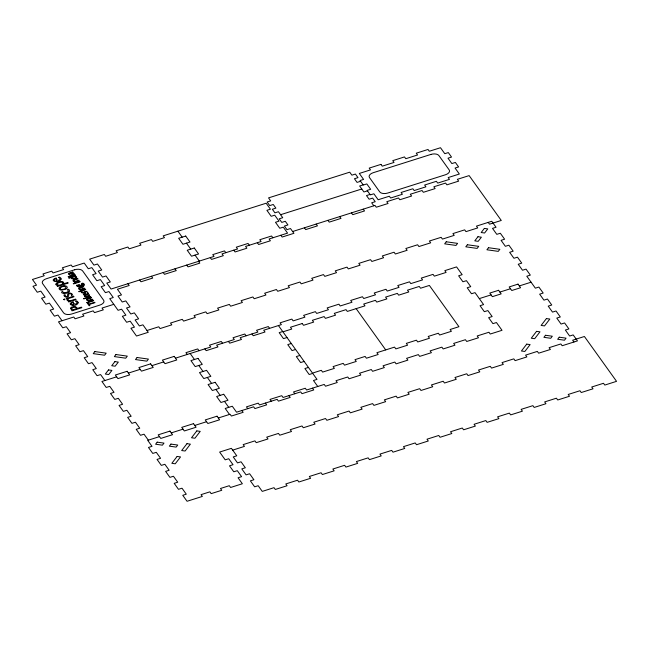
<?xml version="1.0" encoding="UTF-8"?>
<svg xmlns="http://www.w3.org/2000/svg" width="649" height="649" viewBox="0 0 649 649"><rect width="100%" height="100%" fill="white"/><g stroke="black" fill="none" stroke-linecap="round" stroke-linejoin="round"><path stroke-width="0.97" d="M69.127 276.742L68.267 276.888M79.786 291.571L78.935 291.75M87.704 302.621L86.852 302.799M68.194 276.604L69.086 276.433M78.837 291.45L79.722 291.279M86.755 302.499L87.639 302.337M63.529 283.889C65.484 280.546 58.24 281.212 56.69 282.948A2.969 1.606 -9.4 0 0 56.033 284.546M74.708 281.552L74.278 282.161L79.202 280.595L78.927 280.214L76.347 281.033A2.653 1.436 -9.4 0 1 74.878 281.317A1.631 0.884 -9.4 0 1 74.027 280.806M81.401 285.682L80.663 285.665M63.967 283.727L67.804 282.485L68.21 283.061L57.542 286.444L57.201 285.974L58.24 285.552A3.075 1.663 -9.4 0 1 56.017 284.546M360.593 181.29L357.064 182.41L354.443 178.751L357.972 177.631L355.401 174.046L351.872 175.165L349.73 172.172L268.54 197.896L270.682 200.89L267.153 202.001L269.724 205.595L273.253 204.476L275.874 208.134L272.345 209.246L274.916 212.84L278.445 211.72L282.729 217.699L279.2 218.818L281.771 222.404L285.3 221.293L287.921 224.943L284.392 226.063L286.963 229.649L290.492 228.537L293.916 233.316L282.153 237.047L280.871 235.254M363.164 184.876L359.635 185.995L363.919 191.974L367.448 190.855M74.497 279.524L77.702 278.51L77.977 278.883L74.813 279.881A1.395 0.754 -9.4 0 0 73.808 280.855M280.587 214.714L361.777 188.989M370.019 194.449L366.49 195.568L369.111 199.219L372.64 198.099L375.211 201.693L371.682 202.812L373.824 205.798M80.184 287.458L83.388 286.444L83.656 286.817L80.5 287.815A1.395 0.754 -9.4 0 0 79.494 288.789M82.034 288.967L84.613 288.148L84.889 288.529L79.957 290.095L80.411 289.503A1.963 1.063 -9.4 0 1 79.056 288.927M84.183 292.082L86.828 291.247L87.104 291.628L81.952 292.869L82.829 292.545A2.02 1.095 -9.4 0 1 81.19 292.107M292.634 231.523L375 205.425L376.29 207.218L388.053 203.494L386.772 201.701L398.535 197.969L399.825 199.762L411.588 196.039L410.306 194.246L422.069 190.514L423.359 192.307L435.122 188.583L433.832 186.79L445.603 183.059L446.885 184.851L458.656 181.128L457.367 179.327L469.138 175.603L501.279 220.457L489.508 224.189L488.226 222.396M88.102 298.508L91.306 297.493L91.574 297.867L88.418 298.873A1.395 0.754 -9.4 0 0 87.412 299.846M89.951 300.025L92.531 299.205L92.807 299.578L87.875 301.144L88.329 300.552A1.963 1.063 -9.4 0 1 86.974 299.976M113.794 304.332L102.023 308.064L103.313 309.857L94.486 312.648L93.205 310.855L82.61 314.213L83.899 316.006L75.073 318.805L73.783 317.012L58.491 321.855L62.775 327.834L66.303 326.715L70.587 332.702L67.058 333.813L71.341 339.8L74.87 338.681L79.162 344.66L75.633 345.779L79.916 351.758L83.445 350.638L87.729 356.626L84.2 357.737L88.483 363.724L92.012 362.604L96.303 368.583L92.766 369.703L97.058 375.682L100.587 374.562L104.87 380.549M146.982 330.511L158.754 326.78L160.035 328.572L171.807 324.849L170.517 323.056L182.288 319.324L183.57 321.117L195.341 317.393L194.051 315.592L205.822 311.869L207.104 313.662L218.875 309.938L217.585 308.137L229.357 304.413L230.638 306.206L242.41 302.475L241.12 300.682L252.891 296.958L254.173 298.751L265.936 295.019L264.654 293.226L276.417 289.503L277.707 291.296L289.47 287.564L288.188 285.771L299.952 282.039L301.241 283.84L313.005 280.108L311.723 278.316L323.486 274.584L324.776 276.385L336.539 272.653L335.257 270.86L347.02 267.128L348.31 268.921L360.073 265.198L358.792 263.405L370.555 259.673L371.845 261.466L383.608 257.742L382.326 255.949L394.089 252.218L395.371 254.01L407.142 250.287L405.852 248.486L417.623 244.762L418.905 246.555L430.676 242.831L429.387 241.03L441.158 237.307L442.44 239.1L454.211 235.368L452.921 233.575L464.692 229.851L465.974 231.644L477.745 227.913L476.455 226.12L491.755 221.277L496.039 227.255L492.51 228.375L496.793 234.354L500.322 233.234L504.614 239.213L501.077 240.333L505.368 246.32L508.897 245.2L513.181 251.179L509.652 252.299L513.935 258.278L517.464 257.158L521.747 263.137L518.218 264.257L522.51 270.244L526.039 269.124L530.322 275.103L526.793 276.223L535.36 288.18L538.889 287.061L543.181 293.048L539.644 294.167L543.935 300.146L547.464 299.027L551.747 305.006L548.218 306.125L552.502 312.104L556.031 310.985L560.314 316.972L556.785 318.091L561.077 324.07L564.606 322.951L568.889 328.929L565.36 330.049L569.644 336.028L573.172 334.908L577.456 340.895L562.164 345.739L560.874 343.946L549.111 347.669L550.393 349.47L538.629 353.194L537.34 351.401L525.576 355.133L526.858 356.926L515.095 360.649L513.813 358.856L502.042 362.588L503.332 364.381L491.561 368.105L490.279 366.312L478.508 370.044L479.798 371.836L468.026 375.568L466.745 373.767L454.973 377.499L456.263 379.292L444.492 383.024L443.21 381.231L431.439 384.954L432.729 386.747L420.958 390.479L419.676 388.686L407.905 392.41L409.195 394.203L397.423 397.934L396.141 396.141L384.37 399.865L385.66 401.658L373.897 405.39L372.607 403.597L360.844 407.321L362.126 409.121L350.363 412.845L349.073 411.052L337.31 414.784L338.591 416.577L326.828 420.301L325.538 418.508L313.775 422.239L315.057 424.032L303.294 427.756L302.004 425.963L290.241 429.695L291.523 431.488L279.76 435.211L278.47 433.418L266.707 437.15L267.988 438.943L256.225 442.675L254.935 440.874L243.172 444.606L244.454 446.398L232.691 450.13M116.642 376.818L101.925 381.474L106.217 387.461L109.746 386.342L114.029 392.321L110.5 393.44L114.784 399.419L118.313 398.299L122.604 404.286L119.067 405.398L123.359 411.385L126.888 410.265L131.171 416.244L127.642 417.364L131.925 423.343L135.454 422.223L139.738 428.21L136.209 429.322L140.5 435.309L144.029 434.189L148.313 440.168M128.405 373.086L140.168 369.362M151.939 365.63L163.702 361.907M175.473 358.175L210.771 346.996L209.489 345.195L221.252 341.471L222.542 343.264M287.004 337.521L283.475 338.632L279.184 332.653L282.721 331.534L278.429 325.555M291.287 343.499L287.758 344.619L292.042 350.598L295.571 349.478M299.854 355.457L296.325 356.577L300.617 362.556L304.146 361.444M479.303 298.605L491.066 294.881M499.892 292.082L510.487 288.724M519.314 285.933L531.077 282.201M308.429 367.423L304.9 368.543L309.184 374.522L312.713 373.402L316.996 379.381L313.467 380.501L317.759 386.479M159.492 436.623L147.721 440.355L152.012 446.334L148.475 447.453L152.766 453.432L156.295 452.321L160.579 458.299L157.05 459.419L161.333 465.398L164.862 464.278L169.154 470.257L165.617 471.377L169.908 477.356L173.437 476.244L177.721 482.223L174.192 483.343L178.475 489.322L182.004 488.202L186.287 494.181L182.758 495.301L187.05 501.279L202.342 496.436L201.06 494.643L209.887 491.845L211.168 493.638L221.755 490.287L220.473 488.494L229.3 485.695L230.582 487.488L242.353 483.756L238.061 477.778L241.598 476.658L237.307 470.679L233.778 471.799L229.495 465.82L233.023 464.7L228.74 458.721L225.211 459.833L219.638 452.061L231.409 448.337L236.763 455.809L233.234 456.928L237.518 462.907L241.047 461.788L245.33 467.775L241.801 468.886L246.085 474.873L249.622 473.754L253.905 479.733L250.376 480.852L254.659 486.831L258.188 485.712L262.261 491.398L274.024 487.667L275.314 489.46L287.077 485.736L285.795 483.943L297.558 480.211L298.848 482.004L310.611 478.281L309.33 476.48L321.093 472.756L322.383 474.549L334.146 470.825L332.864 469.024L344.627 465.301L345.909 467.093L357.68 463.362L356.39 461.569L368.161 457.845L369.443 459.638L381.214 455.906L379.925 454.113L391.696 450.39L392.978 452.183L404.749 448.451L403.459 446.658L415.23 442.926L416.512 444.727L428.283 440.996L426.993 439.203L438.765 435.471L440.046 437.272L451.818 433.54L450.528 431.747L462.299 428.016L463.581 429.808L475.352 426.085L474.062 424.292L485.833 420.56L487.115 422.353L498.878 418.629L497.596 416.836L509.36 413.105L510.649 414.898L522.413 411.174L521.131 409.373L532.894 405.649L534.184 407.442L545.947 403.719L544.665 401.918L556.428 398.194L557.718 399.987L569.481 396.255L568.199 394.462L579.963 390.739L581.253 392.531L593.016 388.8L591.734 387.007L603.497 383.283L604.787 385.076L616.55 381.344L584.408 336.49L572.645 340.214L573.927 342.015M171.255 432.899L183.026 429.167M194.789 425.444L206.56 421.712M218.324 417.988L230.095 414.257L231.377 416.05L243.148 412.326L241.858 410.533M88.013 297.12L84.427 296.325L87.25 296.666L89.302 294.687L89.627 295.149L87.923 296.771L90.746 296.715L83.753 298.929L83.486 298.548L87.688 297.234M81.109 291.758L81.839 291.579M67.082 299.838L68.169 299.578M81.06 286.063C88.694 286.355 80.955 280.019 81.555 285.26M80.857 285.722L79.129 286.972L77.215 286.436M77.353 285.446L76.428 285.179L77.044 286.039M363.237 209.156L364.519 210.949L352.756 214.681L351.466 212.88M339.703 216.612L340.985 218.405L329.221 222.136L327.932 220.344M316.168 224.067L317.45 225.86L305.687 229.592L304.397 227.799M356.155 308.64L385.717 349.908M272.864 237.785L271.582 235.993L259.811 239.724L261.101 241.517L245.565 246.433L246.855 248.234L235.084 251.958L233.802 250.165M257.337 242.71L258.618 244.503L270.39 240.771L269.1 238.978L287.572 233.129L283.288 227.15L279.76 228.261L275.476 222.282L279.005 221.163L274.722 215.184L271.185 216.304L266.901 210.325L270.43 209.205L266.147 203.226L163.191 235.847L164.473 237.639L152.71 241.363L151.42 239.57L139.657 243.302L140.938 245.095L129.175 248.827L127.885 247.026L116.122 250.757L117.404 252.55L105.641 256.282L104.351 254.481L89.643 259.146L93.935 265.125L97.464 264.005L101.747 269.992L98.218 271.104L102.501 277.091L106.03 275.971L110.314 281.95L106.785 283.069L111.068 289.048L214.032 256.428L212.742 254.635L224.513 250.903L225.795 252.696M249.33 245.241L248.048 243.448L236.277 247.18L237.566 248.973L222.031 253.897L223.321 255.69L211.55 259.413L210.268 257.621M269.603 328.353L268.321 326.561L256.558 330.284L257.84 332.077L240.187 337.675L241.477 339.468L229.705 343.191L228.424 341.398M312.461 388.159L313.743 389.952L301.98 393.683L300.69 391.891L283.045 397.48L281.755 395.687L269.992 399.419L271.274 401.212M251.958 333.943L253.24 335.736L265.011 332.012L263.721 330.219L281.374 324.622L280.084 322.829L291.855 319.097L293.137 320.898L304.908 317.166L303.618 315.373L315.39 311.642L316.671 313.443L328.443 309.711L327.153 307.918L338.924 304.186L340.206 305.979L351.977 302.256L350.687 300.463L362.458 296.731L363.74 298.524L375.511 294.8L374.222 293.007L385.993 289.276L387.275 291.068L399.046 287.345L397.756 285.544L409.527 281.82L410.809 283.613L422.572 279.889L421.29 278.088L433.053 274.365L434.343 276.158L446.106 272.426L444.825 270.633L456.588 266.909L462.161 274.681L458.632 275.801L462.915 281.78L466.444 280.66L470.736 286.647L467.199 287.758L471.49 293.746L475.019 292.626L483.586 304.584L480.057 305.703L484.341 311.682L487.87 310.571L492.161 316.55L488.632 317.669L492.916 323.648L496.444 322.529L502.018 330.309L490.246 334.032L488.965 332.239L477.193 335.963L478.483 337.764L466.712 341.488L465.43 339.695L453.659 343.426L454.949 345.219L443.178 348.943L441.896 347.15L430.125 350.882L431.415 352.675L419.643 356.398L418.362 354.605L406.59 358.337L407.88 360.13L396.109 363.862L394.827 362.061L383.064 365.793L384.346 367.585L372.583 371.317L371.293 369.516L359.53 373.248L360.812 375.041L349.048 378.773L347.759 376.98L335.995 380.703L337.277 382.496L325.514 386.228L324.224 384.435L306.579 390.025L305.29 388.232L293.526 391.955L294.808 393.756M177.899 231.182L182.182 237.161M186.466 243.148L190.749 249.127M195.041 255.106L199.324 261.085M198.497 261.352L199.787 263.145L188.015 266.869L186.734 265.076M246.076 335.809L244.787 334.016L233.023 337.74L234.305 339.532L216.652 345.13L217.942 346.923L206.171 350.655L204.889 348.854M288.927 395.614L290.208 397.415L278.445 401.139L277.155 399.346L259.511 404.935L258.221 403.143L246.458 406.874L247.74 408.667M174.962 268.808L176.252 270.601L164.481 274.324L163.199 272.531M265.392 403.07L266.674 404.871L254.911 408.594L253.629 406.801L236.561 412.204L232.277 406.225L225.219 408.464L229.503 414.443M151.436 276.263L152.718 278.056L140.955 281.788L139.665 279.987M199.008 350.72L197.718 348.927L185.955 352.658L187.237 354.451M190.181 353.518L194.465 359.497M198.748 365.476L203.04 371.463M207.323 377.442L211.606 383.421M215.89 389.4L220.181 395.387M224.465 401.366L228.748 407.345M127.902 283.718L129.183 285.511L117.42 289.243L121.485 294.922L117.956 296.041L122.247 302.02L125.776 300.901L130.06 306.888L126.531 307.999L130.814 313.986L134.343 312.867L138.626 318.846L135.097 319.965L139.381 325.944L142.918 324.825L148.272 332.304L136.501 336.028L130.936 328.256L134.465 327.137L130.181 321.158L126.644 322.277L122.361 316.298L125.89 315.179L121.606 309.192L118.077 310.311L109.722 298.654L113.251 297.534L108.967 291.555L105.438 292.667L101.155 286.688L104.684 285.568L100.392 279.589L96.863 280.709L92.58 274.73L96.109 273.61L91.825 267.631L88.296 268.743L84.224 263.064L72.461 266.796L71.171 264.995L62.345 267.794L63.634 269.586L53.04 272.945L51.758 271.152L42.931 273.943L44.213 275.744L32.45 279.468L36.522 285.146L32.994 286.266L37.277 292.253L40.806 291.133L45.089 297.112L41.56 298.232L45.844 304.211L49.381 303.091L53.664 309.07L50.135 310.19L54.419 316.177L57.948 315.057L62.02 320.736M75.965 276.985L75.389 277.902L73.053 278.526A1.306 0.706 -9.4 0 1 72.096 278.21A2.426 1.306 -9.4 0 1 72.007 278.064L71.942 277.869A1.103 0.6 -9.4 0 1 72.153 277.431A3.196 1.728 -9.4 0 1 73.378 276.872A11.958 6.458 -9.4 0 1 73.621 276.774M64.016 285.803A3.359 1.817 -9.4 0 1 66.766 286.493L66.839 286.582A4.803 2.596 -9.4 0 1 66.993 286.777A3.505 1.89 -9.4 0 1 66.247 288.902A4.356 2.353 -9.4 0 1 65.59 289.235L61.46 290.144A3.107 1.679 -9.4 0 1 60.106 289.819L59.546 289.422A4.892 2.645 -9.4 0 1 59.254 289.048L59.083 288.529A3.196 1.728 -9.4 0 1 59.562 287.491L59.7 287.369A3.805 2.052 -9.4 0 1 60.398 286.89L61.623 286.355A7.09 3.829 -9.4 0 1 62.369 286.128L63.221 285.925A4.373 2.361 -9.4 0 1 64.016 285.82M67.188 300.357A3.026 1.631 -9.4 0 0 69.638 300.974L68.34 301.509L68.672 301.98L76.055 299.643L75.641 299.075L71.682 300.325A2.742 1.485 -9.4 0 1 68.218 300.089M75.114 276.474A1.582 0.852 -9.4 0 1 75.909 277.001M73.637 276.79A2.637 1.428 -9.4 0 1 75.081 276.49M74.7 281.577A1.963 1.063 -9.4 0 1 73.369 280.993M73.118 281.066A2.117 1.144 -9.4 0 1 74.432 279.427M77.207 285.406A1.842 0.998 -9.4 0 1 79.073 284.814A1.842 0.998 -9.4 0 1 80.46 285.43M78.805 289A2.117 1.144 -9.4 0 1 80.119 287.361M82.017 288.951A2.653 1.436 -9.4 0 1 80.565 289.251M80.533 289.267A1.631 0.884 -9.4 0 1 79.713 288.74M84.224 292.123A1.833 0.99 -9.4 0 1 81.871 291.92M86.723 300.049A2.117 1.144 -9.4 0 1 88.037 298.418M89.935 300A2.653 1.436 -9.4 0 1 88.483 300.309M88.451 300.325A1.631 0.884 -9.4 0 1 87.631 299.789M65.046 294.987C64.754 296.893 68.08 297.104 67.61 295.06A10.238 5.533 -9.4 0 1 67.699 294.281C68.632 291.19 74.903 294.5 71.552 295.693A7.269 3.926 -9.4 0 0 71.552 295.019A4.916 2.653 -9.4 0 0 71.276 294.305L70.579 293.737A1.225 0.665 -9.4 0 0 70.222 293.656A1.014 0.544 -9.4 0 0 69.727 293.681A1.233 0.665 -9.4 0 0 69.467 293.746A0.957 0.519 -9.4 0 0 68.948 294.046L68.721 294.589A11.812 6.385 -9.4 0 0 68.68 295.052A13.678 7.39 -9.4 0 1 68.591 295.952L68.453 296.277A1.996 1.079 -9.4 0 1 68.226 296.561L67.618 296.918A2.507 1.355 -9.4 0 1 67.098 297.08L66.652 297.169A1.639 0.884 -9.4 0 1 66.02 297.169L64.511 296.39A6.263 3.383 -9.4 0 1 64.024 294.897L65.054 294.954M71.341 278.015L72.023 278.827L73.629 278.924L75.957 278.17L76.744 277.164L75.235 276.263L75.665 275.663L68.672 277.877L68.948 278.259L71.674 277.358L71.341 278.015M74.043 273.424L72.234 274.43L69.8 273.318L69.086 273.854L70.076 274.754L69.589 275.046L68.388 273.91L69.11 273.099L72.948 271.858L72.469 272.442L74.043 273.424M62.466 291.328L63.626 292.78L66.733 292.35L68.526 291.206L67.358 289.616L68.315 289.284A4.632 2.499 -9.4 0 1 69.37 290.135C71.195 294.557 58.021 294.005 62.466 291.304M73.329 273.391L72.015 273.975L70.782 273.002L72.42 272.718L73.329 273.391M63.115 283.175C62.053 284.781 58.41 286.079 57.023 284.254A1.809 0.974 -9.4 0 1 57.355 283.483C58.824 282.639 62.093 281.066 63.115 283.175M54.078 280.043C57.996 284.181 56.966 276.076 54.078 280.043M71.098 303.805C75.073 307.918 73.921 299.927 71.106 303.764M83.794 294.403C86.439 297.055 85.27 292.009 83.802 294.354M60.114 288.359L60.527 289.146A1.931 1.038 -9.4 0 0 61.655 289.519C70.49 288.878 63.48 283.694 60.114 288.359M81.79 284.205C84.394 287.734 84.119 281.861 81.79 284.205M70.627 308.324L71.99 310.822L81.831 307.707L81.409 307.123L77.539 308.356L75.381 306.563L71.958 306.985A2.645 1.428 -9.4 0 0 70.668 308.04L70.627 308.324M61.128 279.005C59.781 283.938 47.604 280.822 56.236 277.95C55.952 281.106 60.519 280.968 59.919 278.543A6.531 3.529 -9.4 0 0 58.515 277.431L59.497 277.123A6.425 3.472 -9.4 0 1 60.852 278.194L61.128 279.005M78.156 302.767C76.817 307.683 64.616 304.616 73.264 301.712C72.996 304.86 77.539 304.73 76.947 302.304A6.531 3.529 -9.4 0 0 75.544 301.193L76.517 300.885A6.425 3.472 -9.4 0 1 77.872 301.955L78.156 302.767M88.507 293.713C87.534 297.161 79.73 294.557 85.238 293.007C89.108 297.283 86.796 292.139 87.42 292.456A4.292 2.32 -9.4 0 1 88.321 293.17L88.507 293.713M63.61 299.538C65.768 300.649 64.868 297.818 63.61 299.522M71.755 308.364L71.836 308.859A6.19 3.342 -9.4 0 0 72.071 309.265L72.55 309.938L76.558 308.664C75.828 306.661 72.68 306.644 71.755 308.364M94.827 351.571L93.245 353.632L104.594 355.222L106.185 353.161L94.827 351.571M115.96 354.532L114.37 356.593L125.719 358.191L127.309 356.131L115.96 354.532M108.497 369.93L105.325 374.051L108.724 374.53L111.904 370.409L108.497 369.93M114.905 361.615L111.733 365.736L115.133 366.214L118.313 362.093L114.905 361.615M137.085 357.502L135.495 359.562L146.844 361.152L148.434 359.092L137.085 357.502M157.18 442.156L155.598 444.216L162.404 445.173L163.994 443.113L157.18 442.156M170.93 444.086L169.34 446.147L176.155 447.096L177.737 445.044L170.93 444.086M177.12 456.45L171.831 463.313L175.238 463.792L180.527 456.928L177.12 456.45M186.969 443.673L181.679 450.536L185.087 451.014L190.376 444.151L186.969 443.673M196.817 430.895L191.528 437.759L194.927 438.237L200.225 431.374L196.817 430.895M446.244 241.785L444.662 243.846L456.012 245.436L457.602 243.375L446.244 241.785M467.377 244.754L465.787 246.807L477.137 248.405L478.727 246.344L467.377 244.754M477.964 236.723L474.784 240.844L478.191 241.323L481.363 237.201L477.964 236.723M484.365 228.407L481.193 232.529L484.6 233.007L487.772 228.886L484.365 228.407M488.502 247.715L486.912 249.776L498.262 251.366L499.852 249.305L488.502 247.715M526.72 344.132L521.431 350.995L524.838 351.474L530.128 344.603L526.72 344.132M536.569 331.347L531.28 338.218L534.687 338.697L539.976 331.826L536.569 331.347M546.417 318.57L541.128 325.441L544.527 325.912L549.825 319.048L546.417 318.57M545.501 335.265L543.911 337.326L550.725 338.283L552.307 336.223L545.501 335.265M559.251 337.196L557.661 339.257L564.476 340.214L566.058 338.153L559.251 337.196M380.963 164.375L369.2 168.107L370.482 169.9L359.303 173.445L363.586 179.424L360.057 180.544L363.27 185.03L366.807 183.91L370.66 189.289L367.131 190.408L370.344 194.895L373.873 193.775L378.156 199.754L389.335 196.217L390.625 198.01L402.388 194.278L401.106 192.485L412.869 188.762L414.159 190.555L425.922 186.823L424.641 185.03L436.404 181.306L437.694 183.099L449.457 179.367L448.175 177.575L459.346 174.029L455.063 168.05L458.592 166.931L455.379 162.445L451.85 163.564L447.997 158.186L451.526 157.066L448.313 152.58L444.784 153.699L440.493 147.721L429.314 151.258L428.032 149.465L416.26 153.196L417.55 154.989L405.779 158.713L404.497 156.92L392.734 160.652L394.016 162.445L382.253 166.168L380.963 164.375M430.871 154.438L373.216 172.707A6.32 3.415 -9.4 0 0 369.476 177.558L379.754 191.909A6.32 3.415 -9.4 0 0 387.786 193.037L445.441 174.768A6.32 3.415 -9.4 0 0 449.181 169.916L438.894 155.565A6.32 3.415 -9.4 0 0 430.871 154.438M74.603 269.781L46.363 278.729A6.32 3.415 -9.4 0 0 42.615 283.589L63.618 312.891A6.32 3.415 -9.4 0 0 71.641 314.019L99.881 305.071A6.32 3.415 -9.4 0 0 103.621 300.219L82.626 270.909A6.32 3.415 -9.4 0 0 74.603 269.781M185.711 236.049L178.653 238.28L182.937 244.267L189.995 242.028L185.711 236.049M74.822 274.486L69.897 276.044L70.165 276.425L75.097 274.86L74.822 274.486M79.819 281.455L73.248 283.54L73.524 283.929L80.095 281.844L79.819 281.455M194.286 248.007L187.22 250.246L191.512 256.225L198.57 253.986L194.286 248.007M85.465 289.332L80.533 290.898L80.809 291.271L85.733 289.714L85.465 289.332M73.597 296.212L66.214 298.548L66.62 299.116L74.002 296.78L73.597 296.212M93.383 300.382L88.451 301.947L88.726 302.329L93.651 300.763L93.383 300.382M88.077 303.083L87.396 303.294L89.181 305.784L89.854 305.565L89.1 304.519L95.005 302.653L94.722 302.256L88.824 304.13L88.077 303.083M127.123 371.293L115.352 375.025L117.923 378.61L129.686 374.887L127.123 371.293M150.649 363.838L138.886 367.569L141.458 371.155L153.221 367.431L150.649 363.838M174.183 356.382L162.42 360.114L164.992 363.7L176.755 359.968L174.183 356.382M302.239 323.518L290.468 327.242L291.758 329.043L282.932 331.834L312.502 373.102L321.328 370.311L322.61 372.104L334.381 368.372L333.091 366.58L343.224 363.367L344.514 365.16L356.277 361.436L354.995 359.643L365.127 356.431L366.409 358.224L378.18 354.492L376.891 352.699L394.543 347.11L395.833 348.902L407.596 345.179L406.315 343.378L416.447 340.173L417.729 341.966L429.5 338.234L428.21 336.442L438.351 333.229L439.633 335.022L451.396 331.298L450.114 329.505L458.94 326.707L429.37 285.438L420.544 288.237L419.262 286.444L407.491 290.168L408.781 291.961L398.648 295.173L397.358 293.38L385.595 297.104L386.877 298.905L376.745 302.109L375.455 300.317L363.691 304.048L364.973 305.841L347.329 311.431L346.039 309.638L334.276 313.37L335.557 315.163L325.425 318.375L324.143 316.574L312.372 320.306L313.662 322.099L303.521 325.311L302.239 323.518M197.994 358.378L190.936 360.617L195.219 366.596L202.285 364.357L197.994 358.378M206.569 370.344L199.503 372.575L203.794 378.562L210.852 376.323L206.569 370.344M498.61 290.29L489.784 293.08L492.356 296.674L501.182 293.875L498.61 290.29M518.024 284.132L509.197 286.931L511.769 290.517L520.595 287.726L518.024 284.132M215.135 382.302L208.078 384.541L212.361 390.52L219.419 388.28L215.135 382.302M223.71 394.268L216.644 396.498L220.936 402.485L227.994 400.246L223.71 394.268M169.973 431.106L158.202 434.83L160.774 438.424L172.545 434.692L169.973 431.106M193.507 423.651L181.736 427.375L184.308 430.968L196.079 427.237L193.507 423.651M217.042 416.196L205.271 419.919L207.842 423.505L219.613 419.781L217.042 416.196M78.318 286.607A1.257 0.681 -9.4 0 0 80.103 285.73A1.257 0.681 -9.4 0 0 78.156 285.438A1.257 0.681 -9.4 0 0 78.318 286.607"/></g></svg>
